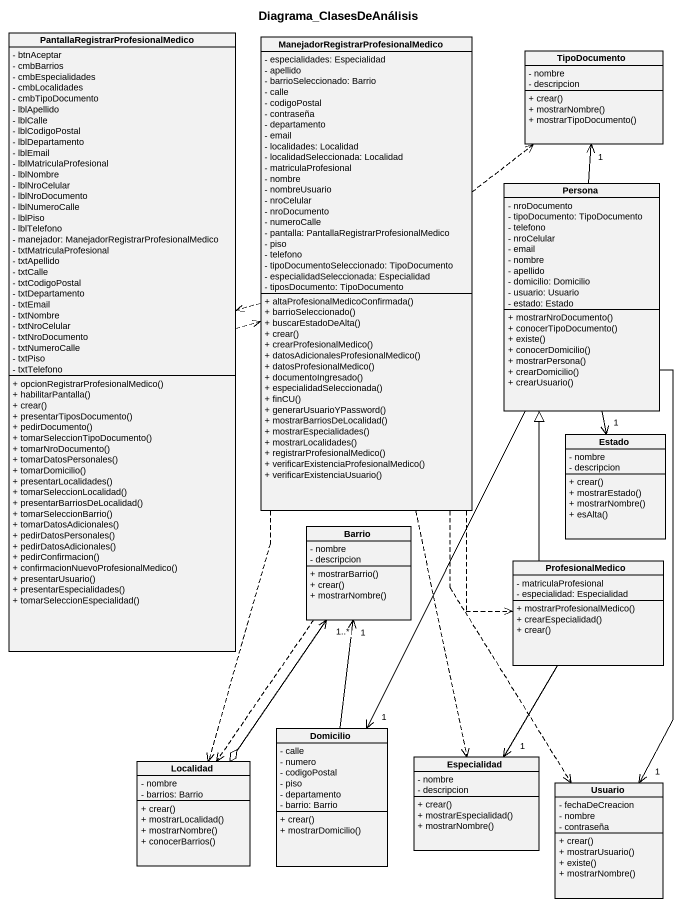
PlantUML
@startuml
title Diagrama_ClasesDeAnálisis
hide circle
hide empty members
skinparam classAttributeIconSize 0
class "PantallaRegistrarProfesionalMedico" as PantallaRegistrarProfesional {
  - btnAceptar
  - cmbBarrios
  - cmbEspecialidades
  - cmbLocalidades
  - cmbTipoDocumento
  - lblApellido
  - lblCalle
  - lblCodigoPostal
  - lblDepartamento
  - lblEmail
  - lblMatriculaProfesional
  - lblNombre
  - lblNroCelular
  - lblNroDocumento
  - lblNumeroCalle
  - lblPiso
  - lblTelefono
  - manejador: ManejadorRegistrarProfesionalMedico
  - txtMatriculaProfesional
  - txtApellido
  - txtCalle
  - txtCodigoPostal
  - txtDepartamento
  - txtEmail
  - txtNombre
  - txtNroCelular
  - txtNroDocumento
  - txtNumeroCalle
  - txtPiso
  - txtTelefono
  + opcionRegistrarProfesionalMedico()
  + habilitarPantalla()
  + crear()
  + presentarTiposDocumento()
  + pedirDocumento()
  + tomarSeleccionTipoDocumento()
  + tomarNroDocumento()
  + tomarDatosPersonales()
  + tomarDomicilio()
  + presentarLocalidades()
  + tomarSeleccionLocalidad()
  + presentarBarriosDeLocalidad()
  + tomarSeleccionBarrio()
  + tomarDatosAdicionales()
  + pedirDatosPersonales()
  + pedirDatosAdicionales()
  + pedirConfirmacion()
  + confirmacionNuevoProfesionalMedico()
  + presentarUsuario()
  + presentarEspecialidades()
  + tomarSeleccionEspecialidad()
}
class "ManejadorRegistrarProfesionalMedico" as ManejadorRegistrarProfesiona {
  - especialidades: Especialidad
  - apellido
  - barrioSeleccionado: Barrio
  - calle
  - codigoPostal
  - contraseña
  - departamento
  - email
  - localidades: Localidad
  - localidadSeleccionada: Localidad
  - matriculaProfesional
  - nombre
  - nombreUsuario
  - nroCelular
  - nroDocumento
  - numeroCalle
  - pantalla: PantallaRegistrarProfesionalMedico
  - piso
  - telefono
  - tipoDocumentoSeleccionado: TipoDocumento
  - especialidadSeleccionada: Especialidad
  - tiposDocumento: TipoDocumento
  + altaProfesionalMedicoConfirmada()
  + barrioSeleccionado()
  + buscarEstadoDeAlta()
  + crear()
  + crearProfesionalMedico()
  + datosAdicionalesProfesionalMedico()
  + datosProfesionalMedico()
  + documentoIngresado()
  + especialidadSeleccionada()
  + finCU()
  + generarUsuarioYPassword()
  + mostrarBarriosDeLocalidad()
  + mostrarEspecialidades()
  + mostrarLocalidades()
  + registrarProfesionalMedico()
  + verificarExistenciaProfesionalMedico()
  + verificarExistenciaUsuario()
}
class TipoDocumento {
  - nombre
  - descripcion
  + crear()
  + mostrarNombre()
  + mostrarTipoDocumento()
}
class Persona {
  - nroDocumento
  - tipoDocumento: TipoDocumento
  - telefono
  - nroCelular
  - email
  - nombre
  - apellido
  - domicilio: Domicilio
  - usuario: Usuario
  - estado: Estado
  + mostrarNroDocumento()
  + conocerTipoDocumento()
  + existe()
  + conocerDomicilio()
  + mostrarPersona()
  + crearDomicilio()
  + crearUsuario()
}
class Estado {
  - nombre
  - descripcion
  + crear()
  + mostrarEstado()
  + mostrarNombre()
  + esAlta()
}
class Barrio {
  - nombre
  - descripcion
  + mostrarBarrio()
  + crear()
  + mostrarNombre()
}
class ProfesionalMedico {
  - matriculaProfesional
  - especialidad: Especialidad
  + mostrarProfesionalMedico()
  + crearEspecialidad()
  + crear()
}
class Domicilio {
  - calle
  - numero
  - codigoPostal
  - piso
  - departamento
  - barrio: Barrio
  + crear()
  + mostrarDomicilio()
}
class Localidad {
  - nombre
  - barrios: Barrio
  + crear()
  + mostrarLocalidad()
  + mostrarNombre()
  + conocerBarrios()
}
class Especialidad {
  - nombre
  - descripcion
  + crear()
  + mostrarEspecialidad()
  + mostrarNombre()
}
class Usuario {
  - fechaDeCreacion
  - nombre
  - contraseña
  + crear()
  + mostrarUsuario()
  + existe()
  + mostrarNombre()
}
PantallaRegistrarProfesional .right.> ManejadorRegistrarProfesiona
ManejadorRegistrarProfesiona .left.> PantallaRegistrarProfesional
ManejadorRegistrarProfesiona .up.> TipoDocumento
ManejadorRegistrarProfesiona ..> ProfesionalMedico
ManejadorRegistrarProfesiona ..> Localidad
ManejadorRegistrarProfesiona ..> Especialidad
ManejadorRegistrarProfesiona ..> Usuario
Persona -up-> "1" TipoDocumento
Persona --> "1" Estado
Persona --> "1" Domicilio
Persona --> "1" Usuario
Barrio ..> Localidad
Barrio "1..*" <--o Localidad
ProfesionalMedico -up-|> Persona
ProfesionalMedico --> "1" Especialidad
Domicilio -up-> "1" Barrio
@enduml
